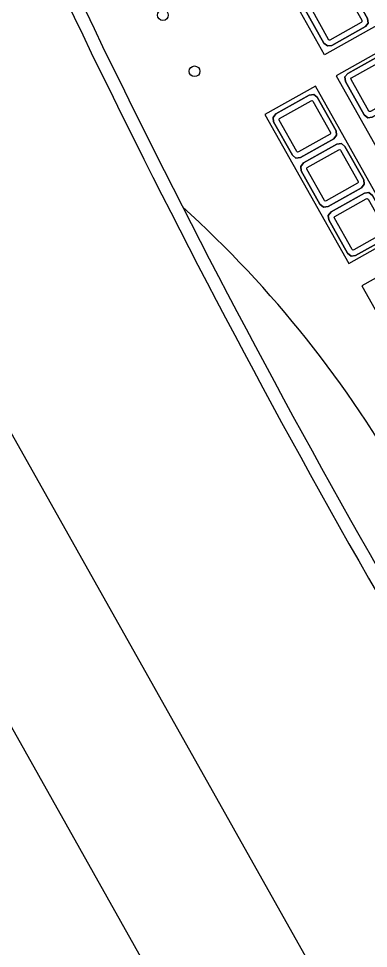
# Model space of a CAD drawing. Header units: millimetres. Extents: x 33240 to 33395, y 51607 to 51720.
# Drawn here: x 33295.2225 to 33295.3438, y 51688.2214 to 51688.5441 of the extents above; entities that cross this region are included whole.
import ezdxf

# ---------------------------------------------------------------- set-up
doc = ezdxf.new("R2010")
doc.units = ezdxf.units.MM
doc.header["$LTSCALE"] = 0.3
doc.header["$MEASUREMENT"] = 0
doc.linetypes.add('ACAD_ISO04W100', pattern=[30, 24, -3, 0, -3])
doc.layers.get('0').update_dxf_attribs({"linetype": 'CONTINUOUS'})
doc.layers.add('08-EQUI-MEUBLE-PROJ-01', color=11, linetype='CONTINUOUS')
doc.layers.add('15-PLAF-TECHN-TEMPORAIRE', color=113, linetype='CONTINUOUS')
doc.styles.get("Standard").update_dxf_attribs({"font": 'TXT.SHX'})

# ---------------------------------------------------------------- blocks, each defined once
blk = doc.blocks.new('Clavier-02')
for points in [[(-0.951, -6.788), (6.895, -6.788), (6.895, -4.775), (-0.951, -4.775)], [(7.796, -6.775), (13.728, -6.775), (13.728, -4.761), (7.796, -4.761)], [(9.596, -6.58), (9.452, -6.64), (8.122, -6.64), (7.977, -6.58), (7.919, -6.435), (7.919, -5.105), (7.977, -4.961), (8.122, -4.9), (9.452, -4.9), (9.596, -4.961), (9.656, -5.105), (9.656, -6.435)], [(9.656, -5.105), (9.596, -4.961), (9.452, -4.9), (8.122, -4.9), (7.977, -4.961), (7.919, -5.105), (7.919, -6.435), (7.977, -6.58), (8.122, -6.64), (9.452, -6.64), (9.596, -6.58), (9.656, -6.435)], [(9.443, -6.427), (9.412, -6.44), (8.161, -6.44), (8.131, -6.428), (8.119, -6.397), (8.119, -5.144), (8.131, -5.113), (8.161, -5.1), (9.412, -5.1), (9.443, -5.114), (9.456, -5.145), (9.456, -6.396)], [(11.548, -6.58), (11.403, -6.64), (10.075, -6.64), (9.931, -6.58), (9.87, -6.435), (9.87, -5.105), (9.931, -4.961), (10.075, -4.9), (11.403, -4.9), (11.548, -4.961), (11.608, -5.105), (11.608, -6.435)], [(11.608, -5.105), (11.548, -4.961), (11.403, -4.9), (10.075, -4.9), (9.931, -4.961), (9.87, -5.105), (9.87, -6.435), (9.931, -6.58), (10.075, -6.64), (11.403, -6.64), (11.548, -6.58), (11.608, -6.435)], [(11.395, -6.427), (11.363, -6.44), (10.115, -6.44), (10.084, -6.427), (10.07, -6.396), (10.07, -5.145), (10.084, -5.114), (10.115, -5.1), (11.363, -5.1), (11.395, -5.114), (11.408, -5.145), (11.408, -6.396)], [(13.357, -6.64), (12.027, -6.64), (11.882, -6.58), (11.822, -6.435), (11.822, -5.105), (11.882, -4.961), (12.027, -4.9), (13.357, -4.9), (13.502, -4.961), (13.56, -5.105), (13.56, -6.435), (13.502, -6.58)], [(13.56, -5.105), (13.502, -4.961), (13.357, -4.9), (12.027, -4.9), (11.882, -4.961), (11.822, -5.105), (11.822, -6.435), (11.882, -6.58), (12.027, -6.64), (13.357, -6.64), (13.502, -6.58), (13.56, -6.435)], [(13.317, -6.44), (12.067, -6.44), (12.035, -6.427), (12.022, -6.396), (12.022, -5.145), (12.035, -5.114), (12.067, -5.1), (13.317, -5.1), (13.347, -5.113), (13.36, -5.144), (13.36, -6.397), (13.347, -6.428)], [(7.753, -11.609), (13.685, -11.609), (13.685, -7.578), (7.753, -7.578)], [(14.522, -7.586), (22.39, -7.586), (22.39, -17.452), (14.522, -17.452)], [(13.357, -9.501), (12.027, -9.501), (11.882, -9.441), (11.822, -9.296), (11.822, -7.966), (11.882, -7.821), (12.027, -7.761), (13.357, -7.761), (13.502, -7.821), (13.56, -7.966), (13.56, -9.296), (13.502, -9.441)], [(13.56, -7.966), (13.502, -7.821), (13.357, -7.761), (12.027, -7.761), (11.882, -7.821), (11.822, -7.966), (11.822, -9.296), (11.882, -9.441), (12.027, -9.501), (13.357, -9.501), (13.502, -9.441), (13.56, -9.296)], [(13.317, -9.301), (12.067, -9.301), (12.035, -9.288), (12.022, -9.256), (12.022, -8.006), (12.035, -7.974), (12.067, -7.961), (13.317, -7.961), (13.347, -7.974), (13.36, -8.004), (13.36, -9.257), (13.347, -9.288)], [(16.418, -7.966), (16.358, -7.821), (16.213, -7.761), (14.885, -7.761), (14.74, -7.821), (14.68, -7.966), (14.68, -9.296), (14.74, -9.441), (14.885, -9.501), (16.213, -9.501), (16.358, -9.441), (16.418, -9.296)], [(14.885, -9.501), (14.74, -9.441), (14.68, -9.296), (14.68, -7.966), (14.74, -7.821), (14.885, -7.761), (16.213, -7.761), (16.358, -7.821), (16.418, -7.966), (16.418, -9.296), (16.358, -9.441), (16.213, -9.501)], [(16.218, -8.006), (16.205, -7.974), (16.173, -7.961), (14.925, -7.961), (14.893, -7.974), (14.88, -8.006), (14.88, -9.256), (14.893, -9.288), (14.925, -9.301), (16.173, -9.301), (16.205, -9.288), (16.218, -9.256)]]:
    blk.add_lwpolyline(points, close=True)
for centre in [(16.231, -3.373), (18.469, -3.373)]:
    blk.add_circle(centre, 0.186)
for centre, radius, start, end in [((0, -302.683), 302.683, 85.83595, 94.16405), ((0, -303.134), 302.683, 85.83595, 94.16405), ((0, 36.353), 39.055, 251.59, 288.41)]:
    blk.add_arc(centre, radius, start, end)
at = {"flags": 1}
for p in [(-6.934, 25.323), (-6.934, 15.323), (-6.934, 5.323)]:
    blk.add_attdef('***', p, '', height=5, dxfattribs=at)

msp = doc.modelspace()

# ---------------------------------------------------------------- linework, layer by layer
at = {"layer": '08-EQUI-MEUBLE-PROJ-01'}
for p, q in [((33295.37878, 51688.11785), (33295.13366, 51688.55365)), ((33295.09008, 51688.52913), (33295.3352, 51688.09334))]:
    msp.add_line(p, q, dxfattribs=at)
at = {"layer": '15-PLAF-TECHN-TEMPORAIRE', "color": 8, "linetype": 'ACAD_ISO04W100'}
msp.add_ellipse((33298.29583, 51679.27032), major_axis=(-12.02614, -6.76292), ratio=0.772976, dxfattribs=at)

# ---------------------------------------------------------------- block references
at = {"layer": '08-EQUI-MEUBLE-PROJ-01', "xscale": 0.009999999993108247, "yscale": 0.009999999998770808, "zscale": 0.01, "rotation": 119.3561571618254}
msp.add_blockref('Clavier-02', (33295.33369, 51688.36785), dxfattribs=at)

doc.saveas('drawing.dxf')
